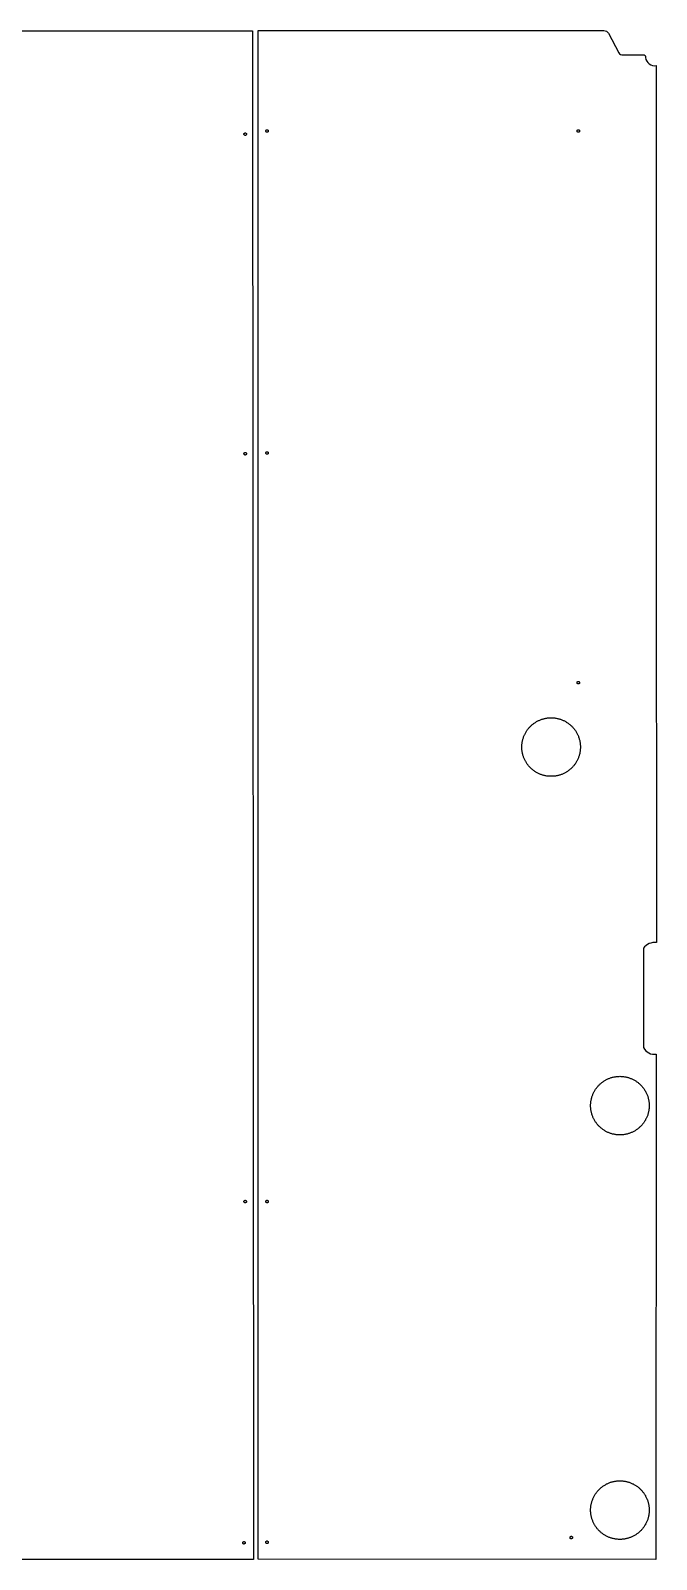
# Model space of a CAD drawing. Extents: x 139 to 9870, y -9196 to -71.
# Drawn here: x 7225 to 8207, y -3818 to -1418 of the extents above; entities that cross this region are included whole.
import ezdxf

# ---------------------------------------------------------------- set-up
doc = ezdxf.new("R2010")
doc.units = 0
doc.layers.add('Default_Layer', color=1, linetype='CONTINUOUS')

msp = doc.modelspace()

# ---------------------------------------------------------------- linework, layer by layer
at = {"layer": 'Default_Layer'}
for points in [[(7573, -1418.3), (7574.8, -3818.4), (6427.8, -3818.3, 0.0025), (6428.8, -3025, 0.2993), (6451, -3013.9), (6450.3, -2851), (6656.1, -2850.9), (6656, -2160.3), (6656, -1418.3), (7573, -1418.3)], [(8206.9, -2159.8), (8207.2, -2849.6, 0.2453), (8186.7, -2858.5), (8187.1, -3014.8, 0.3224), (8206.9, -3025.1), (8206.1, -3818.3), (7582, -3817.8), (7581.9, -1417.9), (8124.6, -1417.9, -0.2517), (8132, -1422), (8148.2, -1452.7, 0.3877), (8155.1, -1455.9), (8186.3, -1455.9, -0.256079), (8189.4, -1457.2, -0.256079), (8190, -1460.4, 0.4028), (8206.9, -1472.9), (8206.9, -2159.8)]]:
    msp.add_lwpolyline(points, format="xyb", close=True, dxfattribs=at)
for points in [[(7561.6, -1582.5), (7561.4, -1582.5), (7561.2, -1582.5), (7561, -1582.4), (7560.8, -1582.3), (7560.6, -1582.3), (7560.5, -1582.2), (7560.3, -1582), (7560.2, -1581.9), (7560, -1581.8), (7559.9, -1581.6), (7559.8, -1581.4), (7559.7, -1581.3), (7559.7, -1581.1), (7559.6, -1580.9), (7559.6, -1580.7), (7559.6, -1580.5), (7559.6, -1580.3), (7559.6, -1580.1), (7559.7, -1579.9), (7559.7, -1579.7), (7559.8, -1579.5), (7559.9, -1579.4), (7560, -1579.2), (7560.2, -1579.1), (7560.3, -1579), (7560.5, -1578.8), (7560.6, -1578.7), (7560.8, -1578.7), (7561, -1578.6), (7561.2, -1578.5), (7561.4, -1578.5), (7561.6, -1578.5), (7561.8, -1578.5), (7562, -1578.5), (7562.2, -1578.6), (7562.3, -1578.7), (7562.5, -1578.7), (7562.7, -1578.8), (7562.8, -1579), (7563, -1579.1), (7563.1, -1579.2), (7563.2, -1579.4), (7563.3, -1579.5), (7563.4, -1579.7), (7563.5, -1579.9), (7563.5, -1580.1), (7563.6, -1580.3), (7563.6, -1580.5), (7563.6, -1580.7), (7563.5, -1580.9), (7563.5, -1581.1), (7563.4, -1581.3), (7563.3, -1581.4), (7563.2, -1581.6), (7563.1, -1581.8), (7563, -1581.9), (7562.8, -1582), (7562.7, -1582.2), (7562.5, -1582.3), (7562.3, -1582.3), (7562.2, -1582.4), (7562, -1582.5), (7561.8, -1582.5), (7561.6, -1582.5)], [(7595.8, -1577.6), (7595.6, -1577.6), (7595.4, -1577.5), (7595.2, -1577.5), (7595.1, -1577.4), (7594.9, -1577.3), (7594.7, -1577.2), (7594.6, -1577.1), (7594.4, -1577), (7594.3, -1576.9), (7594.2, -1576.7), (7594.1, -1576.5), (7594, -1576.4), (7593.9, -1576.2), (7593.9, -1576), (7593.8, -1575.8), (7593.8, -1575.6), (7593.8, -1575.4), (7593.9, -1575.2), (7593.9, -1575), (7594, -1574.8), (7594.1, -1574.6), (7594.2, -1574.5), (7594.3, -1574.3), (7594.4, -1574.2), (7594.6, -1574), (7594.7, -1573.9), (7594.9, -1573.8), (7595.1, -1573.7), (7595.2, -1573.7), (7595.4, -1573.6), (7595.6, -1573.6), (7595.8, -1573.6), (7596, -1573.6), (7596.2, -1573.6), (7596.4, -1573.7), (7596.6, -1573.7), (7596.8, -1573.8), (7597, -1573.9), (7597.1, -1574), (7597.3, -1574.2), (7597.4, -1574.3), (7597.5, -1574.5), (7597.6, -1574.6), (7597.7, -1574.8), (7597.7, -1575), (7597.8, -1575.2), (7597.8, -1575.4), (7597.8, -1575.6), (7597.8, -1575.8), (7597.8, -1576), (7597.7, -1576.2), (7597.7, -1576.4), (7597.6, -1576.5), (7597.5, -1576.7), (7597.4, -1576.9), (7597.3, -1577), (7597.1, -1577.1), (7597, -1577.2), (7596.8, -1577.3), (7596.6, -1577.4), (7596.4, -1577.5), (7596.2, -1577.5), (7596, -1577.6), (7595.8, -1577.6)], [(8084.5, -1577.6), (8084.3, -1577.6), (8084.1, -1577.5), (8083.9, -1577.5), (8083.8, -1577.4), (8083.6, -1577.3), (8083.4, -1577.2), (8083.3, -1577.1), (8083.1, -1577), (8083, -1576.9), (8082.9, -1576.7), (8082.8, -1576.5), (8082.7, -1576.4), (8082.6, -1576.2), (8082.6, -1576), (8082.5, -1575.8), (8082.5, -1575.6), (8082.5, -1575.4), (8082.6, -1575.2), (8082.6, -1575), (8082.7, -1574.8), (8082.8, -1574.6), (8082.9, -1574.5), (8083, -1574.3), (8083.1, -1574.2), (8083.3, -1574), (8083.4, -1573.9), (8083.6, -1573.8), (8083.8, -1573.7), (8083.9, -1573.7), (8084.1, -1573.6), (8084.3, -1573.6), (8084.5, -1573.6), (8084.7, -1573.6), (8084.9, -1573.6), (8085.1, -1573.7), (8085.3, -1573.7), (8085.5, -1573.8), (8085.7, -1573.9), (8085.8, -1574), (8086, -1574.2), (8086.1, -1574.3), (8086.2, -1574.5), (8086.3, -1574.6), (8086.4, -1574.8), (8086.4, -1575), (8086.5, -1575.2), (8086.5, -1575.4), (8086.5, -1575.6), (8086.5, -1575.8), (8086.5, -1576), (8086.4, -1576.2), (8086.4, -1576.4), (8086.3, -1576.5), (8086.2, -1576.7), (8086.1, -1576.9), (8086, -1577), (8085.8, -1577.1), (8085.7, -1577.2), (8085.5, -1577.3), (8085.3, -1577.4), (8085.1, -1577.5), (8084.9, -1577.5), (8084.7, -1577.6), (8084.5, -1577.6)], [(7561.6, -2084.3), (7561.4, -2084.3), (7561.2, -2084.3), (7561, -2084.2), (7560.8, -2084.1), (7560.6, -2084.1), (7560.5, -2084), (7560.3, -2083.8), (7560.2, -2083.7), (7560, -2083.6), (7559.9, -2083.4), (7559.8, -2083.3), (7559.7, -2083.1), (7559.7, -2082.9), (7559.6, -2082.7), (7559.6, -2082.5), (7559.6, -2082.3), (7559.6, -2082.1), (7559.6, -2081.9), (7559.7, -2081.7), (7559.7, -2081.5), (7559.8, -2081.4), (7559.9, -2081.2), (7560, -2081), (7560.2, -2080.9), (7560.3, -2080.8), (7560.5, -2080.6), (7560.6, -2080.5), (7560.8, -2080.5), (7561, -2080.4), (7561.2, -2080.3), (7561.4, -2080.3), (7561.6, -2080.3), (7561.8, -2080.3), (7562, -2080.3), (7562.2, -2080.4), (7562.3, -2080.5), (7562.5, -2080.5), (7562.7, -2080.6), (7562.8, -2080.8), (7563, -2080.9), (7563.1, -2081), (7563.2, -2081.2), (7563.3, -2081.4), (7563.4, -2081.5), (7563.5, -2081.7), (7563.5, -2081.9), (7563.6, -2082.1), (7563.6, -2082.3), (7563.6, -2082.5), (7563.5, -2082.7), (7563.5, -2082.9), (7563.4, -2083.1), (7563.3, -2083.3), (7563.2, -2083.4), (7563.1, -2083.6), (7563, -2083.7), (7562.8, -2083.8), (7562.7, -2084), (7562.5, -2084.1), (7562.3, -2084.1), (7562.2, -2084.2), (7562, -2084.3), (7561.8, -2084.3), (7561.6, -2084.3)], [(7595.8, -2083.1), (7595.6, -2083.1), (7595.4, -2083), (7595.2, -2083), (7595.1, -2082.9), (7594.9, -2082.8), (7594.7, -2082.7), (7594.6, -2082.6), (7594.4, -2082.5), (7594.3, -2082.4), (7594.2, -2082.2), (7594.1, -2082), (7594, -2081.9), (7593.9, -2081.7), (7593.9, -2081.5), (7593.8, -2081.3), (7593.8, -2081.1), (7593.8, -2080.9), (7593.9, -2080.7), (7593.9, -2080.5), (7594, -2080.3), (7594.1, -2080.1), (7594.2, -2080), (7594.3, -2079.8), (7594.4, -2079.7), (7594.6, -2079.5), (7594.7, -2079.4), (7594.9, -2079.3), (7595.1, -2079.2), (7595.2, -2079.2), (7595.4, -2079.1), (7595.6, -2079.1), (7595.8, -2079.1), (7596, -2079.1), (7596.2, -2079.1), (7596.4, -2079.2), (7596.6, -2079.2), (7596.8, -2079.3), (7597, -2079.4), (7597.1, -2079.5), (7597.3, -2079.7), (7597.4, -2079.8), (7597.5, -2080), (7597.6, -2080.1), (7597.7, -2080.3), (7597.7, -2080.5), (7597.8, -2080.7), (7597.8, -2080.9), (7597.8, -2081.1), (7597.8, -2081.3), (7597.8, -2081.5), (7597.7, -2081.7), (7597.7, -2081.9), (7597.6, -2082), (7597.5, -2082.2), (7597.4, -2082.4), (7597.3, -2082.5), (7597.1, -2082.6), (7597, -2082.7), (7596.8, -2082.8), (7596.6, -2082.9), (7596.4, -2083), (7596.2, -2083), (7596, -2083.1), (7595.8, -2083.1)], [(8084.5, -2443.8), (8084.3, -2443.8), (8084.1, -2443.8), (8083.9, -2443.7), (8083.8, -2443.6), (8083.6, -2443.5), (8083.4, -2443.4), (8083.3, -2443.3), (8083.1, -2443.2), (8083, -2443.1), (8082.9, -2442.9), (8082.8, -2442.7), (8082.7, -2442.6), (8082.6, -2442.4), (8082.6, -2442.2), (8082.5, -2442), (8082.5, -2441.8), (8082.5, -2441.6), (8082.6, -2441.4), (8082.6, -2441.2), (8082.7, -2441), (8082.8, -2440.8), (8082.9, -2440.7), (8083, -2440.5), (8083.1, -2440.4), (8083.3, -2440.2), (8083.4, -2440.1), (8083.6, -2440), (8083.8, -2439.9), (8083.9, -2439.9), (8084.1, -2439.8), (8084.3, -2439.8), (8084.5, -2439.8), (8084.7, -2439.8), (8084.9, -2439.8), (8085.1, -2439.9), (8085.3, -2439.9), (8085.5, -2440), (8085.7, -2440.1), (8085.8, -2440.2), (8086, -2440.4), (8086.1, -2440.5), (8086.2, -2440.7), (8086.3, -2440.8), (8086.4, -2441), (8086.4, -2441.2), (8086.5, -2441.4), (8086.5, -2441.6), (8086.5, -2441.8), (8086.5, -2442), (8086.5, -2442.2), (8086.4, -2442.4), (8086.4, -2442.6), (8086.3, -2442.7), (8086.2, -2442.9), (8086.1, -2443.1), (8086, -2443.2), (8085.8, -2443.3), (8085.7, -2443.4), (8085.5, -2443.5), (8085.3, -2443.6), (8085.1, -2443.7), (8084.9, -2443.8), (8084.7, -2443.8), (8084.5, -2443.8)], [(8041.9, -2588.8), (8040.7, -2588.8), (8039.5, -2588.8), (8038.3, -2588.7), (8037.2, -2588.6), (8036, -2588.5), (8034.9, -2588.3), (8033.7, -2588.1), (8032.6, -2587.9), (8031.5, -2587.7), (8030.4, -2587.4), (8029.3, -2587.1), (8028.2, -2586.8), (8027.1, -2586.4), (8026.1, -2586.1), (8025, -2585.7), (8024, -2585.2), (8022.9, -2584.8), (8021.9, -2584.3), (8020.9, -2583.8), (8019.9, -2583.3), (8019, -2582.8), (8018, -2582.2), (8017.1, -2581.6), (8016.1, -2581), (8015.2, -2580.4), (8014.3, -2579.7), (8013.5, -2579), (8012.6, -2578.3), (8011.8, -2577.6), (8010.9, -2576.9), (8010.1, -2576.1), (8009.3, -2575.4), (8008.6, -2574.6), (8007.8, -2573.8), (8007.1, -2573), (8006.4, -2572.1), (8005.7, -2571.2), (8005, -2570.4), (8004.4, -2569.5), (8003.7, -2568.6), (8003.1, -2567.6), (8002.5, -2566.7), (8002, -2565.7), (8001.4, -2564.8), (8000.9, -2563.8), (8000.4, -2562.8), (7999.9, -2561.8), (7999.5, -2560.8), (7999.1, -2559.7), (7998.7, -2558.7), (7998.3, -2557.6), (7997.9, -2556.5), (7997.6, -2555.4), (7997.3, -2554.3), (7997, -2553.2), (7996.8, -2552.1), (7996.6, -2551), (7996.4, -2549.9), (7996.2, -2548.7), (7996.1, -2547.6), (7996, -2546.4), (7995.9, -2545.2), (7995.9, -2544), (7995.9, -2542.8), (7995.9, -2541.7), (7995.9, -2540.5), (7996, -2539.3), (7996.1, -2538.1), (7996.2, -2537), (7996.4, -2535.8), (7996.6, -2534.7), (7996.8, -2533.6), (7997, -2532.5), (7997.3, -2531.4), (7997.6, -2530.3), (7997.9, -2529.2), (7998.3, -2528.1), (7998.7, -2527), (7999.1, -2526), (7999.5, -2524.9), (7999.9, -2523.9), (8000.4, -2522.9), (8000.9, -2521.9), (8001.4, -2520.9), (8002, -2520), (8002.5, -2519), (8003.1, -2518.1), (8003.7, -2517.1), (8004.4, -2516.2), (8005, -2515.3), (8005.7, -2514.4), (8006.4, -2513.6), (8007.1, -2512.7), (8007.8, -2511.9), (8008.6, -2511.1), (8009.3, -2510.3), (8010.1, -2509.5), (8010.9, -2508.8), (8011.8, -2508.1), (8012.6, -2507.4), (8013.5, -2506.7), (8014.3, -2506), (8015.2, -2505.3), (8016.1, -2504.7), (8017.1, -2504.1), (8018, -2503.5), (8019, -2502.9), (8019.9, -2502.4), (8020.9, -2501.9), (8021.9, -2501.4), (8022.9, -2500.9), (8024, -2500.5), (8025, -2500), (8026.1, -2499.6), (8027.1, -2499.3), (8028.2, -2498.9), (8029.3, -2498.6), (8030.4, -2498.3), (8031.5, -2498), (8032.6, -2497.8), (8033.7, -2497.6), (8034.9, -2497.4), (8036, -2497.2), (8037.2, -2497.1), (8038.3, -2497), (8039.5, -2496.9), (8040.7, -2496.9), (8041.9, -2496.8), (8043.1, -2496.9), (8044.2, -2496.9), (8045.4, -2497), (8046.6, -2497.1), (8047.7, -2497.2), (8048.9, -2497.4), (8050, -2497.6), (8051.1, -2497.8), (8052.3, -2498), (8053.4, -2498.3), (8054.5, -2498.6), (8055.5, -2498.9), (8056.6, -2499.3), (8057.7, -2499.6), (8058.7, -2500), (8059.8, -2500.5), (8060.8, -2500.9), (8061.8, -2501.4), (8062.8, -2501.9), (8063.8, -2502.4), (8064.8, -2502.9), (8065.7, -2503.5), (8066.7, -2504.1), (8067.6, -2504.7), (8068.5, -2505.3), (8069.4, -2506), (8070.3, -2506.7), (8071.1, -2507.4), (8072, -2508.1), (8072.8, -2508.8), (8073.6, -2509.5), (8074.4, -2510.3), (8075.2, -2511.1), (8075.9, -2511.9), (8076.7, -2512.7), (8077.4, -2513.6), (8078.1, -2514.4), (8078.7, -2515.3), (8079.4, -2516.2), (8080, -2517.1), (8080.6, -2518.1), (8081.2, -2519), (8081.8, -2520), (8082.3, -2520.9), (8082.8, -2521.9), (8083.3, -2522.9), (8083.8, -2523.9), (8084.3, -2524.9), (8084.7, -2526), (8085.1, -2527), (8085.5, -2528.1), (8085.8, -2529.2), (8086.1, -2530.3), (8086.4, -2531.4), (8086.7, -2532.5), (8086.9, -2533.6), (8087.2, -2534.7), (8087.3, -2535.8), (8087.5, -2537), (8087.6, -2538.1), (8087.7, -2539.3), (8087.8, -2540.5), (8087.9, -2541.7), (8087.9, -2542.8), (8087.9, -2544), (8087.8, -2545.2), (8087.7, -2546.4), (8087.6, -2547.6), (8087.5, -2548.7), (8087.3, -2549.9), (8087.2, -2551), (8086.9, -2552.1), (8086.7, -2553.2), (8086.4, -2554.3), (8086.1, -2555.4), (8085.8, -2556.5), (8085.5, -2557.6), (8085.1, -2558.7), (8084.7, -2559.7), (8084.3, -2560.8), (8083.8, -2561.8), (8083.3, -2562.8), (8082.8, -2563.8), (8082.3, -2564.8), (8081.8, -2565.7), (8081.2, -2566.7), (8080.6, -2567.6), (8080, -2568.6), (8079.4, -2569.5), (8078.7, -2570.4), (8078.1, -2571.2), (8077.4, -2572.1), (8076.7, -2573), (8075.9, -2573.8), (8075.2, -2574.6), (8074.4, -2575.4), (8073.6, -2576.1), (8072.8, -2576.9), (8072, -2577.6), (8071.1, -2578.3), (8070.3, -2579), (8069.4, -2579.7), (8068.5, -2580.4), (8067.6, -2581), (8066.7, -2581.6), (8065.7, -2582.2), (8064.8, -2582.8), (8063.8, -2583.3), (8062.8, -2583.8), (8061.8, -2584.3), (8060.8, -2584.8), (8059.8, -2585.2), (8058.7, -2585.7), (8057.7, -2586.1), (8056.6, -2586.4), (8055.5, -2586.8), (8054.5, -2587.1), (8053.4, -2587.4), (8052.3, -2587.7), (8051.1, -2587.9), (8050, -2588.1), (8048.9, -2588.3), (8047.7, -2588.5), (8046.6, -2588.6), (8045.4, -2588.7), (8044.2, -2588.8), (8043.1, -2588.8), (8041.9, -2588.8)], [(8149.9, -3151.8), (8148.7, -3151.8), (8147.5, -3151.8), (8146.3, -3151.7), (8145.2, -3151.6), (8144, -3151.5), (8142.9, -3151.3), (8141.7, -3151.1), (8140.6, -3150.9), (8139.5, -3150.7), (8138.4, -3150.4), (8137.3, -3150.1), (8136.2, -3149.8), (8135.1, -3149.4), (8134.1, -3149.1), (8133, -3148.7), (8132, -3148.2), (8130.9, -3147.8), (8129.9, -3147.3), (8128.9, -3146.8), (8127.9, -3146.3), (8127, -3145.8), (8126, -3145.2), (8125.1, -3144.6), (8124.1, -3144), (8123.2, -3143.4), (8122.3, -3142.7), (8121.5, -3142), (8120.6, -3141.3), (8119.8, -3140.6), (8118.9, -3139.9), (8118.1, -3139.1), (8117.3, -3138.4), (8116.6, -3137.6), (8115.8, -3136.8), (8115.1, -3136), (8114.4, -3135.1), (8113.7, -3134.2), (8113, -3133.4), (8112.4, -3132.5), (8111.7, -3131.6), (8111.1, -3130.6), (8110.5, -3129.7), (8110, -3128.7), (8109.4, -3127.8), (8108.9, -3126.8), (8108.4, -3125.8), (8107.9, -3124.8), (8107.5, -3123.8), (8107.1, -3122.7), (8106.7, -3121.7), (8106.3, -3120.6), (8105.9, -3119.5), (8105.6, -3118.4), (8105.3, -3117.3), (8105, -3116.2), (8104.8, -3115.1), (8104.6, -3114), (8104.4, -3112.9), (8104.2, -3111.7), (8104.1, -3110.6), (8104, -3109.4), (8103.9, -3108.2), (8103.9, -3107), (8103.9, -3105.8), (8103.9, -3104.7), (8103.9, -3103.5), (8104, -3102.3), (8104.1, -3101.1), (8104.2, -3100), (8104.4, -3098.8), (8104.6, -3097.7), (8104.8, -3096.6), (8105, -3095.5), (8105.3, -3094.4), (8105.6, -3093.3), (8105.9, -3092.2), (8106.3, -3091.1), (8106.7, -3090), (8107.1, -3089), (8107.5, -3087.9), (8107.9, -3086.9), (8108.4, -3085.9), (8108.9, -3084.9), (8109.4, -3083.9), (8110, -3083), (8110.5, -3082), (8111.1, -3081.1), (8111.7, -3080.1), (8112.4, -3079.2), (8113, -3078.3), (8113.7, -3077.4), (8114.4, -3076.6), (8115.1, -3075.7), (8115.8, -3074.9), (8116.6, -3074.1), (8117.3, -3073.3), (8118.1, -3072.5), (8118.9, -3071.8), (8119.8, -3071.1), (8120.6, -3070.4), (8121.5, -3069.7), (8122.3, -3069), (8123.2, -3068.3), (8124.1, -3067.7), (8125.1, -3067.1), (8126, -3066.5), (8127, -3065.9), (8127.9, -3065.4), (8128.9, -3064.9), (8129.9, -3064.4), (8130.9, -3063.9), (8132, -3063.5), (8133, -3063), (8134.1, -3062.6), (8135.1, -3062.3), (8136.2, -3061.9), (8137.3, -3061.6), (8138.4, -3061.3), (8139.5, -3061), (8140.6, -3060.8), (8141.7, -3060.6), (8142.9, -3060.4), (8144, -3060.2), (8145.2, -3060.1), (8146.3, -3060), (8147.5, -3059.9), (8148.7, -3059.9), (8149.9, -3059.8), (8151.1, -3059.9), (8152.2, -3059.9), (8153.4, -3060), (8154.6, -3060.1), (8155.7, -3060.2), (8156.9, -3060.4), (8158, -3060.6), (8159.1, -3060.8), (8160.3, -3061), (8161.4, -3061.3), (8162.5, -3061.6), (8163.5, -3061.9), (8164.6, -3062.3), (8165.7, -3062.6), (8166.7, -3063), (8167.8, -3063.5), (8168.8, -3063.9), (8169.8, -3064.4), (8170.8, -3064.9), (8171.8, -3065.4), (8172.8, -3065.9), (8173.7, -3066.5), (8174.7, -3067.1), (8175.6, -3067.7), (8176.5, -3068.3), (8177.4, -3069), (8178.3, -3069.7), (8179.1, -3070.4), (8180, -3071.1), (8180.8, -3071.8), (8181.6, -3072.5), (8182.4, -3073.3), (8183.2, -3074.1), (8183.9, -3074.9), (8184.7, -3075.7), (8185.4, -3076.6), (8186.1, -3077.4), (8186.7, -3078.3), (8187.4, -3079.2), (8188, -3080.1), (8188.6, -3081.1), (8189.2, -3082), (8189.8, -3083), (8190.3, -3083.9), (8190.8, -3084.9), (8191.3, -3085.9), (8191.8, -3086.9), (8192.3, -3087.9), (8192.7, -3089), (8193.1, -3090), (8193.5, -3091.1), (8193.8, -3092.2), (8194.1, -3093.3), (8194.4, -3094.4), (8194.7, -3095.5), (8194.9, -3096.6), (8195.2, -3097.7), (8195.3, -3098.8), (8195.5, -3100), (8195.6, -3101.1), (8195.7, -3102.3), (8195.8, -3103.5), (8195.9, -3104.7), (8195.9, -3105.8), (8195.9, -3107), (8195.8, -3108.2), (8195.7, -3109.4), (8195.6, -3110.6), (8195.5, -3111.7), (8195.3, -3112.9), (8195.2, -3114), (8194.9, -3115.1), (8194.7, -3116.2), (8194.4, -3117.3), (8194.1, -3118.4), (8193.8, -3119.5), (8193.5, -3120.6), (8193.1, -3121.7), (8192.7, -3122.7), (8192.3, -3123.8), (8191.8, -3124.8), (8191.3, -3125.8), (8190.8, -3126.8), (8190.3, -3127.8), (8189.8, -3128.7), (8189.2, -3129.7), (8188.6, -3130.6), (8188, -3131.6), (8187.4, -3132.5), (8186.7, -3133.4), (8186.1, -3134.2), (8185.4, -3135.1), (8184.7, -3136), (8183.9, -3136.8), (8183.2, -3137.6), (8182.4, -3138.4), (8181.6, -3139.1), (8180.8, -3139.9), (8180, -3140.6), (8179.1, -3141.3), (8178.3, -3142), (8177.4, -3142.7), (8176.5, -3143.4), (8175.6, -3144), (8174.7, -3144.6), (8173.7, -3145.2), (8172.8, -3145.8), (8171.8, -3146.3), (8170.8, -3146.8), (8169.8, -3147.3), (8168.8, -3147.8), (8167.8, -3148.2), (8166.7, -3148.7), (8165.7, -3149.1), (8164.6, -3149.4), (8163.5, -3149.8), (8162.5, -3150.1), (8161.4, -3150.4), (8160.3, -3150.7), (8159.1, -3150.9), (8158, -3151.1), (8156.9, -3151.3), (8155.7, -3151.5), (8154.6, -3151.6), (8153.4, -3151.7), (8152.2, -3151.8), (8151.1, -3151.8), (8149.9, -3151.8)], [(7561.6, -3258.5), (7561.4, -3258.5), (7561.2, -3258.4), (7561, -3258.4), (7560.8, -3258.3), (7560.6, -3258.2), (7560.5, -3258.1), (7560.3, -3258), (7560.2, -3257.9), (7560, -3257.7), (7559.9, -3257.6), (7559.8, -3257.4), (7559.7, -3257.2), (7559.7, -3257.1), (7559.6, -3256.9), (7559.6, -3256.7), (7559.6, -3256.5), (7559.6, -3256.3), (7559.6, -3256.1), (7559.7, -3255.9), (7559.7, -3255.7), (7559.8, -3255.5), (7559.9, -3255.3), (7560, -3255.2), (7560.2, -3255), (7560.3, -3254.9), (7560.5, -3254.8), (7560.6, -3254.7), (7560.8, -3254.6), (7561, -3254.6), (7561.2, -3254.5), (7561.4, -3254.5), (7561.6, -3254.5), (7561.8, -3254.5), (7562, -3254.5), (7562.2, -3254.6), (7562.3, -3254.6), (7562.5, -3254.7), (7562.7, -3254.8), (7562.8, -3254.9), (7563, -3255), (7563.1, -3255.2), (7563.2, -3255.3), (7563.3, -3255.5), (7563.4, -3255.7), (7563.5, -3255.9), (7563.5, -3256.1), (7563.6, -3256.3), (7563.6, -3256.5), (7563.6, -3256.7), (7563.5, -3256.9), (7563.5, -3257.1), (7563.4, -3257.2), (7563.3, -3257.4), (7563.2, -3257.6), (7563.1, -3257.7), (7563, -3257.9), (7562.8, -3258), (7562.7, -3258.1), (7562.5, -3258.2), (7562.3, -3258.3), (7562.2, -3258.4), (7562, -3258.4), (7561.8, -3258.5), (7561.6, -3258.5)], [(7595.8, -3258.5), (7595.6, -3258.5), (7595.4, -3258.4), (7595.2, -3258.4), (7595.1, -3258.3), (7594.9, -3258.2), (7594.7, -3258.1), (7594.6, -3258), (7594.4, -3257.9), (7594.3, -3257.7), (7594.2, -3257.6), (7594.1, -3257.4), (7594, -3257.2), (7593.9, -3257.1), (7593.9, -3256.9), (7593.8, -3256.7), (7593.8, -3256.5), (7593.8, -3256.3), (7593.9, -3256.1), (7593.9, -3255.9), (7594, -3255.7), (7594.1, -3255.5), (7594.2, -3255.3), (7594.3, -3255.2), (7594.4, -3255), (7594.6, -3254.9), (7594.7, -3254.8), (7594.9, -3254.7), (7595.1, -3254.6), (7595.2, -3254.6), (7595.4, -3254.5), (7595.6, -3254.5), (7595.8, -3254.5), (7596, -3254.5), (7596.2, -3254.5), (7596.4, -3254.6), (7596.6, -3254.6), (7596.8, -3254.7), (7597, -3254.8), (7597.1, -3254.9), (7597.3, -3255), (7597.4, -3255.2), (7597.5, -3255.3), (7597.6, -3255.5), (7597.7, -3255.7), (7597.7, -3255.9), (7597.8, -3256.1), (7597.8, -3256.3), (7597.8, -3256.5), (7597.8, -3256.7), (7597.8, -3256.9), (7597.7, -3257.1), (7597.7, -3257.2), (7597.6, -3257.4), (7597.5, -3257.6), (7597.4, -3257.7), (7597.3, -3257.9), (7597.1, -3258), (7597, -3258.1), (7596.8, -3258.2), (7596.6, -3258.3), (7596.4, -3258.4), (7596.2, -3258.4), (7596, -3258.5), (7595.8, -3258.5)], [(8149.9, -3786.9), (8148.7, -3786.9), (8147.5, -3786.9), (8146.3, -3786.8), (8145.2, -3786.7), (8144, -3786.5), (8142.9, -3786.4), (8141.7, -3786.2), (8140.6, -3786), (8139.5, -3785.7), (8138.4, -3785.5), (8137.3, -3785.2), (8136.2, -3784.8), (8135.1, -3784.5), (8134.1, -3784.1), (8133, -3783.7), (8132, -3783.3), (8130.9, -3782.9), (8129.9, -3782.4), (8128.9, -3781.9), (8127.9, -3781.4), (8127, -3780.8), (8126, -3780.3), (8125.1, -3779.7), (8124.1, -3779.1), (8123.2, -3778.4), (8122.3, -3777.8), (8121.5, -3777.1), (8120.6, -3776.4), (8119.8, -3775.7), (8118.9, -3775), (8118.1, -3774.2), (8117.3, -3773.4), (8116.6, -3772.7), (8115.8, -3771.8), (8115.1, -3771), (8114.4, -3770.2), (8113.7, -3769.3), (8113, -3768.4), (8112.4, -3767.5), (8111.7, -3766.6), (8111.1, -3765.7), (8110.5, -3764.8), (8110, -3763.8), (8109.4, -3762.8), (8108.9, -3761.9), (8108.4, -3760.9), (8107.9, -3759.8), (8107.5, -3758.8), (8107.1, -3757.8), (8106.7, -3756.7), (8106.3, -3755.7), (8105.9, -3754.6), (8105.6, -3753.5), (8105.3, -3752.4), (8105, -3751.3), (8104.8, -3750.2), (8104.6, -3749.1), (8104.4, -3747.9), (8104.2, -3746.8), (8104.1, -3745.6), (8104, -3744.5), (8103.9, -3743.3), (8103.9, -3742.1), (8103.9, -3740.9), (8103.9, -3739.7), (8103.9, -3738.5), (8104, -3737.4), (8104.1, -3736.2), (8104.2, -3735.1), (8104.4, -3733.9), (8104.6, -3732.8), (8104.8, -3731.6), (8105, -3730.5), (8105.3, -3729.4), (8105.6, -3728.3), (8105.9, -3727.2), (8106.3, -3726.2), (8106.7, -3725.1), (8107.1, -3724), (8107.5, -3723), (8107.9, -3722), (8108.4, -3721), (8108.9, -3720), (8109.4, -3719), (8110, -3718), (8110.5, -3717.1), (8111.1, -3716.1), (8111.7, -3715.2), (8112.4, -3714.3), (8113, -3713.4), (8113.7, -3712.5), (8114.4, -3711.7), (8115.1, -3710.8), (8115.8, -3710), (8116.6, -3709.2), (8117.3, -3708.4), (8118.1, -3707.6), (8118.9, -3706.9), (8119.8, -3706.1), (8120.6, -3705.4), (8121.5, -3704.7), (8122.3, -3704.1), (8123.2, -3703.4), (8124.1, -3702.8), (8125.1, -3702.2), (8126, -3701.6), (8127, -3701), (8127.9, -3700.5), (8128.9, -3699.9), (8129.9, -3699.5), (8130.9, -3699), (8132, -3698.5), (8133, -3698.1), (8134.1, -3697.7), (8135.1, -3697.3), (8136.2, -3697), (8137.3, -3696.7), (8138.4, -3696.4), (8139.5, -3696.1), (8140.6, -3695.9), (8141.7, -3695.6), (8142.9, -3695.4), (8144, -3695.3), (8145.2, -3695.2), (8146.3, -3695.1), (8147.5, -3695), (8148.7, -3694.9), (8149.9, -3694.9), (8151.1, -3694.9), (8152.2, -3695), (8153.4, -3695.1), (8154.6, -3695.2), (8155.7, -3695.3), (8156.9, -3695.4), (8158, -3695.6), (8159.1, -3695.9), (8160.3, -3696.1), (8161.4, -3696.4), (8162.5, -3696.7), (8163.5, -3697), (8164.6, -3697.3), (8165.7, -3697.7), (8166.7, -3698.1), (8167.8, -3698.5), (8168.8, -3699), (8169.8, -3699.5), (8170.8, -3699.9), (8171.8, -3700.5), (8172.8, -3701), (8173.7, -3701.6), (8174.7, -3702.2), (8175.6, -3702.8), (8176.5, -3703.4), (8177.4, -3704.1), (8178.3, -3704.7), (8179.1, -3705.4), (8180, -3706.1), (8180.8, -3706.9), (8181.6, -3707.6), (8182.4, -3708.4), (8183.2, -3709.2), (8183.9, -3710), (8184.7, -3710.8), (8185.4, -3711.7), (8186.1, -3712.5), (8186.7, -3713.4), (8187.4, -3714.3), (8188, -3715.2), (8188.6, -3716.1), (8189.2, -3717.1), (8189.8, -3718), (8190.3, -3719), (8190.8, -3720), (8191.3, -3721), (8191.8, -3722), (8192.3, -3723), (8192.7, -3724), (8193.1, -3725.1), (8193.5, -3726.2), (8193.8, -3727.2), (8194.1, -3728.3), (8194.4, -3729.4), (8194.7, -3730.5), (8194.9, -3731.6), (8195.2, -3732.8), (8195.3, -3733.9), (8195.5, -3735.1), (8195.6, -3736.2), (8195.7, -3737.4), (8195.8, -3738.5), (8195.9, -3739.7), (8195.9, -3740.9), (8195.9, -3742.1), (8195.8, -3743.3), (8195.7, -3744.5), (8195.6, -3745.6), (8195.5, -3746.8), (8195.3, -3747.9), (8195.2, -3749.1), (8194.9, -3750.2), (8194.7, -3751.3), (8194.4, -3752.4), (8194.1, -3753.5), (8193.8, -3754.6), (8193.5, -3755.7), (8193.1, -3756.7), (8192.7, -3757.8), (8192.3, -3758.8), (8191.8, -3759.8), (8191.3, -3760.9), (8190.8, -3761.9), (8190.3, -3762.8), (8189.8, -3763.8), (8189.2, -3764.8), (8188.6, -3765.7), (8188, -3766.6), (8187.4, -3767.5), (8186.7, -3768.4), (8186.1, -3769.3), (8185.4, -3770.2), (8184.7, -3771), (8183.9, -3771.8), (8183.2, -3772.7), (8182.4, -3773.4), (8181.6, -3774.2), (8180.8, -3775), (8180, -3775.7), (8179.1, -3776.4), (8178.3, -3777.1), (8177.4, -3777.8), (8176.5, -3778.4), (8175.6, -3779.1), (8174.7, -3779.7), (8173.7, -3780.3), (8172.8, -3780.8), (8171.8, -3781.4), (8170.8, -3781.9), (8169.8, -3782.4), (8168.8, -3782.9), (8167.8, -3783.3), (8166.7, -3783.7), (8165.7, -3784.1), (8164.6, -3784.5), (8163.5, -3784.8), (8162.5, -3785.2), (8161.4, -3785.5), (8160.3, -3785.7), (8159.1, -3786), (8158, -3786.2), (8156.9, -3786.4), (8155.7, -3786.5), (8154.6, -3786.7), (8153.4, -3786.8), (8152.2, -3786.9), (8151.1, -3786.9), (8149.9, -3786.9)], [(7559.6, -3794.2), (7559.4, -3794.2), (7559.2, -3794.2), (7559, -3794.1), (7558.8, -3794.1), (7558.6, -3794), (7558.4, -3793.9), (7558.3, -3793.8), (7558.1, -3793.7), (7558, -3793.5), (7557.9, -3793.4), (7557.8, -3793.2), (7557.7, -3793), (7557.6, -3792.8), (7557.6, -3792.6), (7557.6, -3792.4), (7557.6, -3792.2), (7557.6, -3792), (7557.6, -3791.8), (7557.6, -3791.6), (7557.7, -3791.5), (7557.8, -3791.3), (7557.9, -3791.1), (7558, -3791), (7558.1, -3790.8), (7558.3, -3790.7), (7558.4, -3790.6), (7558.6, -3790.5), (7558.8, -3790.4), (7559, -3790.3), (7559.2, -3790.3), (7559.4, -3790.2), (7559.6, -3790.2), (7559.8, -3790.2), (7560, -3790.3), (7560.1, -3790.3), (7560.3, -3790.4), (7560.5, -3790.5), (7560.7, -3790.6), (7560.8, -3790.7), (7561, -3790.8), (7561.1, -3791), (7561.2, -3791.1), (7561.3, -3791.3), (7561.4, -3791.5), (7561.5, -3791.6), (7561.5, -3791.8), (7561.5, -3792), (7561.6, -3792.2), (7561.5, -3792.4), (7561.5, -3792.6), (7561.5, -3792.8), (7561.4, -3793), (7561.3, -3793.2), (7561.2, -3793.4), (7561.1, -3793.5), (7561, -3793.7), (7560.8, -3793.8), (7560.7, -3793.9), (7560.5, -3794), (7560.3, -3794.1), (7560.1, -3794.1), (7560, -3794.2), (7559.8, -3794.2), (7559.6, -3794.2)], [(7595.8, -3793.4), (7595.6, -3793.4), (7595.4, -3793.4), (7595.2, -3793.3), (7595.1, -3793.2), (7594.9, -3793.2), (7594.7, -3793.1), (7594.6, -3792.9), (7594.4, -3792.8), (7594.3, -3792.7), (7594.2, -3792.5), (7594.1, -3792.4), (7594, -3792.2), (7593.9, -3792), (7593.9, -3791.8), (7593.8, -3791.6), (7593.8, -3791.4), (7593.8, -3791.2), (7593.9, -3791), (7593.9, -3790.8), (7594, -3790.6), (7594.1, -3790.4), (7594.2, -3790.3), (7594.3, -3790.1), (7594.4, -3790), (7594.6, -3789.9), (7594.7, -3789.7), (7594.9, -3789.6), (7595.1, -3789.6), (7595.2, -3789.5), (7595.4, -3789.4), (7595.6, -3789.4), (7595.8, -3789.4), (7596, -3789.4), (7596.2, -3789.4), (7596.4, -3789.5), (7596.6, -3789.6), (7596.8, -3789.6), (7597, -3789.7), (7597.1, -3789.9), (7597.3, -3790), (7597.4, -3790.1), (7597.5, -3790.3), (7597.6, -3790.4), (7597.7, -3790.6), (7597.7, -3790.8), (7597.8, -3791), (7597.8, -3791.2), (7597.8, -3791.4), (7597.8, -3791.6), (7597.8, -3791.8), (7597.7, -3792), (7597.7, -3792.2), (7597.6, -3792.4), (7597.5, -3792.5), (7597.4, -3792.7), (7597.3, -3792.8), (7597.1, -3792.9), (7597, -3793.1), (7596.8, -3793.2), (7596.6, -3793.2), (7596.4, -3793.3), (7596.2, -3793.4), (7596, -3793.4), (7595.8, -3793.4)], [(8073.5, -3786), (8073.3, -3786), (8073.1, -3786), (8072.9, -3785.9), (8072.7, -3785.9), (8072.5, -3785.8), (8072.3, -3785.7), (8072.2, -3785.6), (8072.1, -3785.5), (8071.9, -3785.3), (8071.8, -3785.2), (8071.7, -3785), (8071.6, -3784.8), (8071.6, -3784.6), (8071.5, -3784.4), (8071.5, -3784.2), (8071.5, -3784), (8071.5, -3783.8), (8071.5, -3783.6), (8071.6, -3783.4), (8071.6, -3783.3), (8071.7, -3783.1), (8071.8, -3782.9), (8071.9, -3782.8), (8072.1, -3782.6), (8072.2, -3782.5), (8072.3, -3782.4), (8072.5, -3782.3), (8072.7, -3782.2), (8072.9, -3782.1), (8073.1, -3782.1), (8073.3, -3782), (8073.5, -3782), (8073.7, -3782), (8073.9, -3782.1), (8074.1, -3782.1), (8074.2, -3782.2), (8074.4, -3782.3), (8074.6, -3782.4), (8074.7, -3782.5), (8074.9, -3782.6), (8075, -3782.8), (8075.1, -3782.9), (8075.2, -3783.1), (8075.3, -3783.3), (8075.4, -3783.4), (8075.4, -3783.6), (8075.5, -3783.8), (8075.5, -3784), (8075.5, -3784.2), (8075.4, -3784.4), (8075.4, -3784.6), (8075.3, -3784.8), (8075.2, -3785), (8075.1, -3785.2), (8075, -3785.3), (8074.9, -3785.5), (8074.7, -3785.6), (8074.6, -3785.7), (8074.4, -3785.8), (8074.2, -3785.9), (8074.1, -3785.9), (8073.9, -3786), (8073.7, -3786), (8073.5, -3786)]]:
    msp.add_lwpolyline(points, close=True, dxfattribs=at)

doc.saveas('drawing.dxf')
